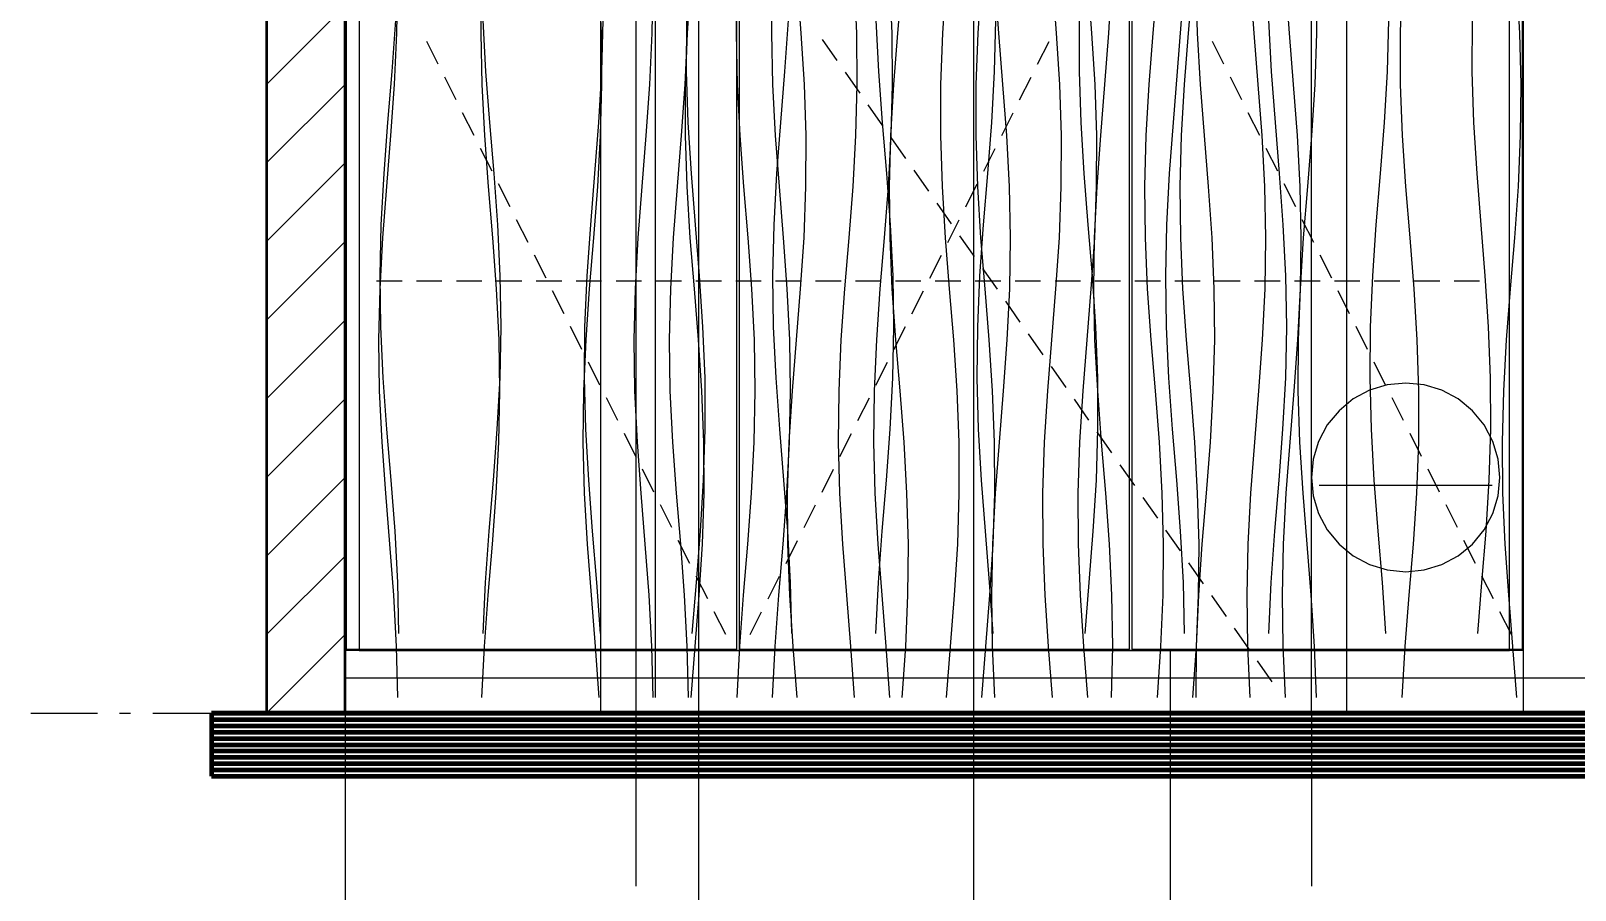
# Model space of a CAD drawing. Header units: millimetres. Extents: x -39780 to 216580, y 220 to 11660.
# Drawn here: x 82300 to 84266, y 1625 to 2718 of the extents above; entities that cross this region are included whole.
import ezdxf

# ---------------------------------------------------------------- set-up
doc = ezdxf.new("R2010")
doc.units = ezdxf.units.MM
for name, color, linetype, lineweight in [('AXIS', 8, 'CONTINUOUS', 9), ('BAND', 7, 'CONTINUOUS', 60), ('DETAIL', 7, 'CONTINUOUS', 18), ('DIM', 7, 'CONTINUOUS', 13), ('HATCH', 8, 'CONTINUOUS', 9), ('OPEN', 8, 'CONTINUOUS', 9), ('SYMBOL', 7, 'CONTINUOUS', 18), ('TAG', 7, 'CONTINUOUS', 13), ('WALL', 7, 'CONTINUOUS', 35), ('WOOD', 7, 'CONTINUOUS', 18)]:
    doc.layers.add(name, color=color, linetype=linetype, lineweight=lineweight)

msp = doc.modelspace()

# ---------------------------------------------------------------- linework, layer by layer
at = {"layer": 'AXIS'}
for p, q in [((82300, 1850), (82384.7, 1850)), ((82412.9, 1850), (82427, 1850)), ((82455.2, 1850), (82539.9, 1850)), ((82568.1, 1850), (82582.2, 1850)), ((82610.4, 1850), (82695.1, 1850)), ((82723.3, 1850), (82737.4, 1850)), ((82765.7, 1850), (82850.3, 1850)), ((82878.6, 1850), (82892.7, 1850)), ((82920.9, 1850), (83005.6, 1850)), ((83033.8, 1850), (83047.9, 1850)), ((83076.1, 1850), (83160.8, 1850)), ((83189, 1850), (83203.1, 1850)), ((83231.3, 1850), (83316, 1850)), ((83344.2, 1850), (83358.3, 1850)), ((83386.6, 1850), (83471.2, 1850)), ((83499.4, 1850), (83513.6, 1850)), ((83541.8, 1850), (83626.4, 1850)), ((83654.7, 1850), (83668.8, 1850)), ((83697, 1850), (83781.7, 1850)), ((83809.9, 1850), (83824, 1850)), ((83852.2, 1850), (83936.9, 1850)), ((83965.1, 1850), (83979.2, 1850)), ((84007.4, 1850), (84092.1, 1850)), ((84120.3, 1850), (84134.4, 1850)), ((84162.7, 1850), (84247.3, 1850))]:
    msp.add_line(p, q, dxfattribs=at)
at = {"layer": 'BAND'}
for p, q in [((82530, 1850), (85880, 1850)), ((85880, 1850), (82530, 1850)), ((82530, 1850), (82530, 1770)), ((82530, 1842), (85880, 1842)), ((82530, 1834), (85880, 1834)), ((82530, 1826), (85880, 1826)), ((82530, 1818), (85880, 1818)), ((82530, 1810), (85880, 1810)), ((82530, 1802), (85880, 1802)), ((82530, 1794), (85880, 1794)), ((82530, 1786), (85880, 1786)), ((82530, 1778), (85880, 1778)), ((82530, 1770), (85880, 1770)), ((82530, 1770), (85880, 1770))]:
    msp.add_line(p, q, dxfattribs=at)
at = {"layer": 'DETAIL'}
for p, q in [((82718, 4232), (82718, 1930)), ((84182, 1930), (84182, 4232)), ((83095, 1870), (83095, 4080)), ((84200, 1930), (82700, 1930)), ((82700, 1930), (82700, 1850)), ((82718, 1930), (84182, 1930)), ((84200, 1850), (84200, 1930)), ((82700, 1895), (85710, 1895)), ((82700, 1850), (84200, 1850))]:
    msp.add_line(p, q, dxfattribs=at)
at = {"layer": 'DIM'}
for p, q in [((82700, 1850), (82700, 1250)), ((83070, 1850), (83070, 1630)), ((83930, 1850), (83930, 1630))]:
    msp.add_line(p, q, dxfattribs=at)
at = {"layer": 'HATCH'}
for p, q in [((82766, 2715), (82767, 2780)), ((82873, 2715), (82874, 2780)), ((83026.3, 2715), (83023.4, 2780)), ((83091, 2715), (83092, 2780)), ((83135.9, 2715), (83140.2, 2780)), ((83136, 2715), (83137, 2780)), ((83198, 2715), (83199, 2780)), ((83243, 2715), (83244, 2780)), ((83280.6, 2715), (83275.4, 2780)), ((83351.3, 2715), (83348.4, 2780)), ((83396.3, 2715), (83393.4, 2780)), ((83403.6, 2715), (83408.9, 2780)), ((83460.9, 2715), (83465.2, 2780)), ((83505.9, 2715), (83510.2, 2780)), ((83531.9, 2715), (83527.2, 2780)), ((83605.6, 2715), (83600.4, 2780)), ((83650.6, 2715), (83645.4, 2780)), ((83672.1, 2715), (83675.6, 2780)), ((83728.6, 2715), (83733.9, 2780)), ((83773.6, 2715), (83778.9, 2780)), ((83784.9, 2715), (83783.1, 2780)), ((83856.9, 2715), (83852.2, 2780)), ((83901.9, 2715), (83897.2, 2780)), ((83936.8, 2715), (83936.6, 2780)), ((84043.2, 2715), (84045.3, 2780)), ((84195.2, 2715), (84191.5, 2780)), ((82600, 2650), (82700, 2750)), ((82759.7, 2666.5), (82764.4, 2731.5)), ((82762.9, 2650), (82766, 2715)), ((82874.3, 2650), (82873, 2715)), ((82879.3, 2666.5), (82875.8, 2731.5)), ((83026.9, 2650), (83026.3, 2715)), ((83026.7, 2666.5), (83028.4, 2731.5)), ((83087.9, 2650), (83091, 2715)), ((83132.9, 2650), (83136, 2715)), ((83133.4, 2650), (83135.9, 2715)), ((83134.7, 2666.5), (83134.9, 2731.5)), ((83199.3, 2650), (83198, 2715)), ((83244.3, 2650), (83243, 2715)), ((83259.7, 2666.5), (83264.4, 2731.5)), ((83284.6, 2650), (83280.6, 2715)), ((83351.9, 2650), (83351.3, 2715)), ((83379.3, 2666.5), (83375.8, 2731.5)), ((83396.9, 2650), (83396.3, 2715)), ((83398.6, 2650), (83403.6, 2715)), ((83458.4, 2650), (83460.9, 2715)), ((83503.4, 2650), (83505.9, 2715)), ((83526.7, 2666.5), (83528.4, 2731.5)), ((83537.3, 2650), (83531.9, 2715)), ((83609.6, 2650), (83605.6, 2715)), ((83634.7, 2666.5), (83634.9, 2731.5)), ((83654.6, 2650), (83650.6, 2715)), ((83667.2, 2650), (83672.1, 2715)), ((83723.6, 2650), (83728.6, 2715)), ((83759.7, 2666.5), (83764.4, 2731.5)), ((83768.6, 2650), (83773.6, 2715)), ((83788.7, 2650), (83784.9, 2715)), ((83862.3, 2650), (83856.9, 2715)), ((83879.3, 2666.5), (83875.8, 2731.5)), ((83907.3, 2650), (83901.9, 2715)), ((83934.6, 2650), (83936.8, 2715)), ((84026.7, 2666.5), (84028.4, 2731.5)), ((84043.4, 2650), (84043.2, 2715)), ((84134.7, 2666.5), (84134.9, 2731.5)), ((84196.9, 2650), (84195.2, 2715)), ((82754.4, 2601.5), (82759.7, 2666.5)), ((82884.2, 2601.5), (82879.3, 2666.5)), ((83023, 2601.5), (83026.7, 2666.5)), ((83136.8, 2601.5), (83134.7, 2666.5)), ((83254.4, 2601.5), (83259.7, 2666.5)), ((83384.2, 2601.5), (83379.3, 2666.5)), ((83523, 2601.5), (83526.7, 2666.5)), ((83636.8, 2601.5), (83634.7, 2666.5)), ((83754.4, 2601.5), (83759.7, 2666.5)), ((83884.2, 2601.5), (83879.3, 2666.5)), ((84023, 2601.5), (84026.7, 2666.5)), ((84136.8, 2601.5), (84134.7, 2666.5)), ((82600, 2550), (82700, 2650)), ((82758.2, 2585), (82762.9, 2650)), ((82877.8, 2585), (82874.3, 2650)), ((83025.2, 2585), (83026.9, 2650)), ((83083.2, 2585), (83087.9, 2650)), ((83128.2, 2585), (83132.9, 2650)), ((83133.2, 2585), (83133.4, 2650)), ((83202.8, 2585), (83199.3, 2650)), ((83247.8, 2585), (83244.3, 2650)), ((83286.8, 2585), (83284.6, 2650)), ((83350.2, 2585), (83351.9, 2650)), ((83394.8, 2585), (83398.6, 2650)), ((83395.2, 2585), (83396.9, 2650)), ((83458.2, 2585), (83458.4, 2650)), ((83503.2, 2585), (83503.4, 2650)), ((83542.1, 2585), (83537.3, 2650)), ((83611.8, 2585), (83609.6, 2650)), ((83656.8, 2585), (83654.6, 2650)), ((83661.8, 2585), (83667.2, 2650)), ((83719.8, 2585), (83723.6, 2650)), ((83764.8, 2585), (83768.6, 2650)), ((83793.7, 2585), (83788.7, 2650)), ((83867.1, 2585), (83862.3, 2650)), ((83912.1, 2585), (83907.3, 2650)), ((83930.5, 2585), (83934.6, 2650)), ((84046, 2585), (84043.4, 2650)), ((84196.3, 2585), (84196.9, 2650)), ((82749.5, 2536.5), (82754.4, 2601.5)), ((82889.5, 2536.5), (82884.2, 2601.5)), ((83017.9, 2536.5), (83023, 2601.5)), ((83140.8, 2536.5), (83136.8, 2601.5)), ((83249.5, 2536.5), (83254.4, 2601.5)), ((83389.5, 2536.5), (83384.2, 2601.5)), ((83517.9, 2536.5), (83523, 2601.5)), ((83640.8, 2536.5), (83636.8, 2601.5)), ((83749.5, 2536.5), (83754.4, 2601.5)), ((83889.5, 2536.5), (83884.2, 2601.5)), ((84017.9, 2536.5), (84023, 2601.5)), ((84140.8, 2536.5), (84136.8, 2601.5)), ((82752.9, 2520), (82758.2, 2585)), ((82882.7, 2520), (82877.8, 2585)), ((83021.5, 2520), (83025.2, 2585)), ((83077.9, 2520), (83083.2, 2585)), ((83122.9, 2520), (83128.2, 2585)), ((83135.3, 2520), (83133.2, 2585)), ((83207.7, 2520), (83202.8, 2585)), ((83252.7, 2520), (83247.8, 2585)), ((83286.6, 2520), (83286.8, 2585)), ((83346.5, 2520), (83350.2, 2585)), ((83391.5, 2520), (83395.2, 2585)), ((83393.1, 2520), (83394.8, 2585)), ((83460.3, 2520), (83458.2, 2585)), ((83505.3, 2520), (83503.2, 2585)), ((83545.6, 2520), (83542.1, 2585)), ((83611.6, 2520), (83611.8, 2585)), ((83656.6, 2520), (83656.8, 2585)), ((83657.1, 2520), (83661.8, 2585)), ((83718.1, 2520), (83719.8, 2585)), ((83763.1, 2520), (83764.8, 2585)), ((83799, 2520), (83793.7, 2585)), ((83870.6, 2520), (83867.1, 2585)), ((83915.6, 2520), (83912.1, 2585)), ((83925.4, 2520), (83930.5, 2585)), ((84050.3, 2520), (84046, 2585)), ((84193.4, 2520), (84196.3, 2585)), ((82600, 2450), (82700, 2550)), ((82746, 2471.5), (82749.5, 2536.5)), ((82894.2, 2471.5), (82889.5, 2536.5)), ((83012.6, 2471.5), (83017.9, 2536.5)), ((83146, 2471.5), (83140.8, 2536.5)), ((83246, 2471.5), (83249.5, 2536.5)), ((83394.2, 2471.5), (83389.5, 2536.5)), ((83512.6, 2471.5), (83517.9, 2536.5)), ((83646, 2471.5), (83640.8, 2536.5)), ((83746, 2471.5), (83749.5, 2536.5)), ((83894.2, 2471.5), (83889.5, 2536.5)), ((84012.6, 2471.5), (84017.9, 2536.5)), ((84146, 2471.5), (84140.8, 2536.5)), ((82748, 2455), (82752.9, 2520)), ((82888, 2455), (82882.7, 2520)), ((83016.4, 2455), (83021.5, 2520)), ((83073, 2455), (83077.9, 2520)), ((83118, 2455), (83122.9, 2520)), ((83139.3, 2455), (83135.3, 2520)), ((83213, 2455), (83207.7, 2520)), ((83258, 2455), (83252.7, 2520)), ((83284.1, 2455), (83286.6, 2520)), ((83341.4, 2455), (83346.5, 2520)), ((83386.4, 2455), (83391.5, 2520)), ((83393.7, 2455), (83393.1, 2520)), ((83464.3, 2455), (83460.3, 2520)), ((83509.3, 2455), (83505.3, 2520)), ((83547, 2455), (83545.6, 2520)), ((83609.1, 2455), (83611.6, 2520)), ((83654, 2455), (83657.1, 2520)), ((83654.1, 2455), (83656.6, 2520)), ((83718.7, 2455), (83718.1, 2520)), ((83763.7, 2455), (83763.1, 2520)), ((83803.5, 2455), (83799, 2520)), ((83872, 2455), (83870.6, 2520)), ((83917, 2455), (83915.6, 2520)), ((83920.1, 2455), (83925.4, 2520)), ((84055.6, 2455), (84050.3, 2520)), ((84188.8, 2455), (84193.4, 2520)), ((82744.5, 2406.5), (82746, 2471.5)), ((82897.4, 2406.5), (82894.2, 2471.5)), ((83008.1, 2406.5), (83012.6, 2471.5)), ((83151.2, 2406.5), (83146, 2471.5)), ((83244.5, 2406.5), (83246, 2471.5)), ((83397.4, 2406.5), (83394.2, 2471.5)), ((83508.1, 2406.5), (83512.6, 2471.5)), ((83651.2, 2406.5), (83646, 2471.5)), ((83744.5, 2406.5), (83746, 2471.5)), ((83897.4, 2406.5), (83894.2, 2471.5)), ((84008.1, 2406.5), (84012.6, 2471.5)), ((84151.2, 2406.5), (84146, 2471.5)), ((82600, 2350), (82700, 2450)), ((82744.5, 2390), (82748, 2455)), ((82892.7, 2390), (82888, 2455)), ((83011.1, 2390), (83016.4, 2455)), ((83069.5, 2390), (83073, 2455)), ((83114.5, 2390), (83118, 2455)), ((83144.5, 2390), (83139.3, 2455)), ((83217.7, 2390), (83213, 2455)), ((83262.7, 2390), (83258, 2455)), ((83279.8, 2390), (83284.1, 2455)), ((83336.1, 2390), (83341.4, 2455)), ((83381.1, 2390), (83386.4, 2455)), ((83396.5, 2390), (83393.7, 2455)), ((83469.5, 2390), (83464.3, 2455)), ((83514.5, 2390), (83509.3, 2455)), ((83546, 2390), (83547, 2455)), ((83604.8, 2390), (83609.1, 2455)), ((83649.8, 2390), (83654.1, 2455)), ((83653, 2390), (83654, 2455)), ((83721.5, 2390), (83718.7, 2455)), ((83766.5, 2390), (83763.7, 2455)), ((83806.3, 2390), (83803.5, 2455)), ((83871, 2390), (83872, 2455)), ((83915.9, 2390), (83920.1, 2455)), ((83916, 2390), (83917, 2455)), ((84060.7, 2390), (84055.6, 2455)), ((84183.5, 2390), (84188.8, 2455)), ((82745.4, 2341.5), (82744.5, 2406.5)), ((82898.5, 2341.5), (82897.4, 2406.5)), ((83005.2, 2341.5), (83008.1, 2406.5)), ((83155.5, 2341.5), (83151.2, 2406.5)), ((83245.4, 2341.5), (83244.5, 2406.5)), ((83398.5, 2341.5), (83397.4, 2406.5)), ((83505.2, 2341.5), (83508.1, 2406.5)), ((83655.5, 2341.5), (83651.2, 2406.5)), ((83745.4, 2341.5), (83744.5, 2406.5)), ((83898.5, 2341.5), (83897.4, 2406.5)), ((84005.2, 2341.5), (84008.1, 2406.5)), ((84155.5, 2341.5), (84151.2, 2406.5)), ((82743, 2325), (82744.5, 2390)), ((82895.9, 2325), (82892.7, 2390)), ((83006.6, 2325), (83011.1, 2390)), ((83068, 2325), (83069.5, 2390)), ((83113, 2325), (83114.5, 2390)), ((83149.7, 2325), (83144.5, 2390)), ((83220.9, 2325), (83217.7, 2390)), ((83265.9, 2325), (83262.7, 2390)), ((83274.6, 2325), (83279.8, 2390)), ((83331.6, 2325), (83336.1, 2390)), ((83376.6, 2325), (83381.1, 2390)), ((83401, 2325), (83396.5, 2390)), ((83474.7, 2325), (83469.5, 2390)), ((83519.7, 2325), (83514.5, 2390)), ((83542.8, 2325), (83546, 2390)), ((83599.6, 2325), (83604.8, 2390)), ((83644.6, 2325), (83649.8, 2390)), ((83654.4, 2325), (83653, 2390)), ((83726, 2325), (83721.5, 2390)), ((83771, 2325), (83766.5, 2390)), ((83806.9, 2325), (83806.3, 2390)), ((83867.8, 2325), (83871, 2390)), ((83912.8, 2325), (83916, 2390)), ((83913.4, 2325), (83915.9, 2390)), ((84064.7, 2325), (84060.7, 2390)), ((84178.5, 2325), (84183.5, 2390)), ((82600, 2250), (82700, 2350)), ((82748.5, 2276.5), (82745.4, 2341.5)), ((82897.2, 2276.5), (82898.5, 2341.5)), ((83004.6, 2276.5), (83005.2, 2341.5)), ((83158.1, 2276.5), (83155.5, 2341.5)), ((83248.5, 2276.5), (83245.4, 2341.5)), ((83397.2, 2276.5), (83398.5, 2341.5)), ((83504.6, 2276.5), (83505.2, 2341.5)), ((83658.1, 2276.5), (83655.5, 2341.5)), ((83748.5, 2276.5), (83745.4, 2341.5)), ((83897.2, 2276.5), (83898.5, 2341.5)), ((84004.6, 2276.5), (84005.2, 2341.5)), ((84158.1, 2276.5), (84155.5, 2341.5)), ((82743.9, 2260), (82743, 2325)), ((82897, 2260), (82895.9, 2325)), ((83003.7, 2260), (83006.6, 2325)), ((83068.9, 2260), (83068, 2325)), ((83113.9, 2260), (83113, 2325)), ((83154, 2260), (83149.7, 2325)), ((83222, 2260), (83220.9, 2325)), ((83267, 2260), (83265.9, 2325)), ((83269.4, 2260), (83274.6, 2325)), ((83328.7, 2260), (83331.6, 2325)), ((83373.7, 2260), (83376.6, 2325)), ((83406.3, 2260), (83401, 2325)), ((83479, 2260), (83474.7, 2325)), ((83524, 2260), (83519.7, 2325)), ((83538.1, 2260), (83542.8, 2325)), ((83594.4, 2260), (83599.6, 2325)), ((83639.4, 2260), (83644.6, 2325)), ((83657.9, 2260), (83654.4, 2325)), ((83731.3, 2260), (83726, 2325)), ((83776.3, 2260), (83771, 2325)), ((83805.1, 2260), (83806.9, 2325)), ((83863.1, 2260), (83867.8, 2325)), ((83908.1, 2260), (83912.8, 2325)), ((83913.2, 2260), (83913.4, 2325)), ((84066.8, 2260), (84064.7, 2325)), ((84174.8, 2260), (84178.5, 2325)), ((82753.2, 2211.5), (82748.5, 2276.5)), ((82893.7, 2211.5), (82897.2, 2276.5)), ((83006.3, 2211.5), (83004.6, 2276.5)), ((83158.3, 2211.5), (83158.1, 2276.5)), ((83253.2, 2211.5), (83248.5, 2276.5)), ((83393.7, 2211.5), (83397.2, 2276.5)), ((83506.3, 2211.5), (83504.6, 2276.5)), ((83658.3, 2211.5), (83658.1, 2276.5)), ((83753.2, 2211.5), (83748.5, 2276.5)), ((83893.7, 2211.5), (83897.2, 2276.5)), ((84006.3, 2211.5), (84004.6, 2276.5)), ((84158.3, 2211.5), (84158.1, 2276.5)), ((82600, 2150), (82700, 2250)), ((82747, 2195), (82743.9, 2260)), ((82895.7, 2195), (82897, 2260)), ((83003.1, 2195), (83003.7, 2260)), ((83072, 2195), (83068.9, 2260)), ((83117, 2195), (83113.9, 2260)), ((83156.6, 2195), (83154, 2260)), ((83220.7, 2195), (83222, 2260)), ((83265.4, 2195), (83269.4, 2260)), ((83265.7, 2195), (83267, 2260)), ((83328.1, 2195), (83328.7, 2260)), ((83373.1, 2195), (83373.7, 2260)), ((83411.4, 2195), (83406.3, 2260)), ((83481.6, 2195), (83479, 2260)), ((83526.6, 2195), (83524, 2260)), ((83532.8, 2195), (83538.1, 2260)), ((83590.4, 2195), (83594.4, 2260)), ((83635.4, 2195), (83639.4, 2260)), ((83662.8, 2195), (83657.9, 2260)), ((83736.4, 2195), (83731.3, 2260)), ((83781.4, 2195), (83776.3, 2260)), ((83801.4, 2195), (83805.1, 2260)), ((83857.8, 2195), (83863.1, 2260)), ((83902.8, 2195), (83908.1, 2260)), ((83915.4, 2195), (83913.2, 2260)), ((84066.6, 2195), (84066.8, 2260)), ((84173.1, 2195), (84174.8, 2260)), ((82758.6, 2146.5), (82753.2, 2211.5)), ((82888.9, 2146.5), (82893.7, 2211.5)), ((83010, 2146.5), (83006.3, 2211.5)), ((83156.2, 2146.5), (83158.3, 2211.5)), ((83258.6, 2146.5), (83253.2, 2211.5)), ((83388.9, 2146.5), (83393.7, 2211.5)), ((83510, 2146.5), (83506.3, 2211.5)), ((83656.2, 2146.5), (83658.3, 2211.5)), ((83758.6, 2146.5), (83753.2, 2211.5)), ((83888.9, 2146.5), (83893.7, 2211.5)), ((84010, 2146.5), (84006.3, 2211.5)), ((84156.2, 2146.5), (84158.3, 2211.5)), ((82751.7, 2130), (82747, 2195)), ((82892.2, 2130), (82895.7, 2195)), ((83004.8, 2130), (83003.1, 2195)), ((83076.7, 2130), (83072, 2195)), ((83121.7, 2130), (83117, 2195)), ((83156.8, 2130), (83156.6, 2195)), ((83217.2, 2130), (83220.7, 2195)), ((83262.2, 2130), (83265.7, 2195)), ((83263.2, 2130), (83265.4, 2195)), ((83329.8, 2130), (83328.1, 2195)), ((83374.8, 2130), (83373.1, 2195)), ((83415.1, 2130), (83411.4, 2195)), ((83481.8, 2130), (83481.6, 2195)), ((83526.8, 2130), (83526.6, 2195)), ((83527.9, 2130), (83532.8, 2195)), ((83588.2, 2130), (83590.4, 2195)), ((83633.2, 2130), (83635.4, 2195)), ((83668.1, 2130), (83662.8, 2195)), ((83740.1, 2130), (83736.4, 2195)), ((83785.1, 2130), (83781.4, 2195)), ((83796.3, 2130), (83801.4, 2195)), ((83852.9, 2130), (83857.8, 2195)), ((83897.9, 2130), (83902.8, 2195)), ((83919.4, 2130), (83915.4, 2195)), ((84064, 2130), (84066.6, 2195)), ((84173.7, 2130), (84173.1, 2195)), ((82600, 2050), (82700, 2150)), ((82763.5, 2081.5), (82758.6, 2146.5)), ((82883.5, 2081.5), (82888.9, 2146.5)), ((83015, 2081.5), (83010, 2146.5)), ((83152.2, 2081.5), (83156.2, 2146.5)), ((83263.5, 2081.5), (83258.6, 2146.5)), ((83383.5, 2081.5), (83388.9, 2146.5)), ((83515, 2081.5), (83510, 2146.5)), ((83652.2, 2081.5), (83656.2, 2146.5)), ((83763.5, 2081.5), (83758.6, 2146.5)), ((83883.5, 2081.5), (83888.9, 2146.5)), ((84015, 2081.5), (84010, 2146.5)), ((84152.2, 2081.5), (84156.2, 2146.5)), ((82757.1, 2065), (82751.7, 2130)), ((82887.4, 2065), (82892.2, 2130)), ((83008.5, 2065), (83004.8, 2130)), ((83082.1, 2065), (83076.7, 2130)), ((83127.1, 2065), (83121.7, 2130)), ((83154.7, 2065), (83156.8, 2130)), ((83212.4, 2065), (83217.2, 2130)), ((83257.4, 2065), (83262.2, 2130)), ((83263.4, 2065), (83263.2, 2130)), ((83333.5, 2065), (83329.8, 2130)), ((83378.5, 2065), (83374.8, 2130)), ((83416.9, 2065), (83415.1, 2130)), ((83479.7, 2065), (83481.8, 2130)), ((83524.4, 2065), (83527.9, 2130)), ((83524.7, 2065), (83526.8, 2130)), ((83588.4, 2065), (83588.2, 2130)), ((83633.4, 2065), (83633.2, 2130)), ((83672.8, 2065), (83668.1, 2130)), ((83741.9, 2065), (83740.1, 2130)), ((83786.9, 2065), (83785.1, 2130)), ((83791, 2065), (83796.3, 2130)), ((83849.4, 2065), (83852.9, 2130)), ((83894.4, 2065), (83897.9, 2130)), ((83924.6, 2065), (83919.4, 2130)), ((84059.7, 2065), (84064, 2130)), ((84176.6, 2065), (84173.7, 2130)), ((82762, 2000), (82757.1, 2065)), ((82767, 2016.5), (82763.5, 2081.5)), ((82878.8, 2016.5), (82883.5, 2081.5)), ((82882, 2000), (82887.4, 2065)), ((83013.5, 2000), (83008.5, 2065)), ((83020.3, 2016.5), (83015, 2081.5)), ((83087, 2000), (83082.1, 2065)), ((83132, 2000), (83127.1, 2065)), ((83147.1, 2016.5), (83152.2, 2081.5)), ((83150.7, 2000), (83154.7, 2065)), ((83207, 2000), (83212.4, 2065)), ((83252, 2000), (83257.4, 2065)), ((83265.9, 2000), (83263.4, 2065)), ((83267, 2016.5), (83263.5, 2081.5)), ((83338.5, 2000), (83333.5, 2065)), ((83383.5, 2000), (83378.5, 2065)), ((83378.8, 2016.5), (83383.5, 2081.5)), ((83416.3, 2000), (83416.9, 2065)), ((83475.7, 2000), (83479.7, 2065)), ((83520.3, 2016.5), (83515, 2081.5)), ((83520.7, 2000), (83524.7, 2065)), ((83523, 2000), (83524.4, 2065)), ((83590.9, 2000), (83588.4, 2065)), ((83635.9, 2000), (83633.4, 2065)), ((83647.1, 2016.5), (83652.2, 2081.5)), ((83676, 2000), (83672.8, 2065)), ((83741.3, 2000), (83741.9, 2065)), ((83767, 2016.5), (83763.5, 2081.5)), ((83786.3, 2000), (83786.9, 2065)), ((83786.5, 2000), (83791, 2065)), ((83848, 2000), (83849.4, 2065)), ((83878.8, 2016.5), (83883.5, 2081.5)), ((83893, 2000), (83894.4, 2065)), ((83929.8, 2000), (83924.6, 2065)), ((84020.3, 2016.5), (84015, 2081.5)), ((84054.5, 2000), (84059.7, 2065)), ((84147.1, 2016.5), (84152.2, 2081.5)), ((84181.1, 2000), (84176.6, 2065)), ((82600, 1950), (82700, 2050)), ((82768.5, 1951.5), (82767, 2016.5)), ((82875.6, 1951.5), (82878.8, 2016.5)), ((83024.9, 1951.5), (83020.3, 2016.5)), ((83141.8, 1951.5), (83147.1, 2016.5)), ((83268.5, 1951.5), (83267, 2016.5)), ((83375.6, 1951.5), (83378.8, 2016.5)), ((83524.9, 1951.5), (83520.3, 2016.5)), ((83641.8, 1951.5), (83647.1, 2016.5)), ((83768.5, 1951.5), (83767, 2016.5)), ((83875.6, 1951.5), (83878.8, 2016.5)), ((84024.9, 1951.5), (84020.3, 2016.5)), ((84141.8, 1951.5), (84147.1, 2016.5)), ((82765.5, 1935), (82762, 2000)), ((82877.3, 1935), (82882, 2000)), ((83018.8, 1935), (83013.5, 2000)), ((83090.5, 1935), (83087, 2000)), ((83135.5, 1935), (83132, 2000)), ((83145.6, 1935), (83150.7, 2000)), ((83202.3, 1935), (83207, 2000)), ((83247.3, 1935), (83252, 2000)), ((83270.1, 1935), (83265.9, 2000)), ((83343.8, 1935), (83338.5, 2000)), ((83388.8, 1935), (83383.5, 2000)), ((83413.5, 1935), (83416.3, 2000)), ((83470.6, 1935), (83475.7, 2000)), ((83515.6, 1935), (83520.7, 2000)), ((83524, 1935), (83523, 2000)), ((83595.1, 1935), (83590.9, 2000)), ((83640.1, 1935), (83635.9, 2000)), ((83677, 1935), (83676, 2000)), ((83738.5, 1935), (83741.3, 2000)), ((83783.5, 1935), (83786.3, 2000)), ((83783.7, 1935), (83786.5, 2000)), ((83849, 1935), (83848, 2000)), ((83894, 1935), (83893, 2000)), ((83934.1, 1935), (83929.8, 2000)), ((84049.3, 1935), (84054.5, 2000)), ((84186.4, 1935), (84181.1, 2000)), ((82600, 1850), (82700, 1950)), ((82767, 1870), (82765.5, 1935)), ((82874.1, 1870), (82877.3, 1935)), ((83023.4, 1870), (83018.8, 1935)), ((83092, 1870), (83090.5, 1935)), ((83137, 1870), (83135.5, 1935)), ((83140.3, 1870), (83145.6, 1935)), ((83199.1, 1870), (83202.3, 1935)), ((83244.1, 1870), (83247.3, 1935)), ((83275.4, 1870), (83270.1, 1935)), ((83348.4, 1870), (83343.8, 1935)), ((83393.4, 1870), (83388.8, 1935)), ((83409, 1870), (83413.5, 1935)), ((83465.3, 1870), (83470.6, 1935)), ((83510.3, 1870), (83515.6, 1935)), ((83527.1, 1870), (83524, 1935)), ((83600.4, 1870), (83595.1, 1935)), ((83645.4, 1870), (83640.1, 1935)), ((83675.6, 1870), (83677, 1935)), ((83734, 1870), (83738.5, 1935)), ((83779, 1870), (83783.5, 1935)), ((83783.1, 1870), (83783.7, 1935)), ((83852.1, 1870), (83849, 1935)), ((83897.1, 1870), (83894, 1935)), ((83936.6, 1870), (83934.1, 1935)), ((84045.3, 1870), (84049.3, 1935)), ((84191.5, 1870), (84186.4, 1935))]:
    msp.add_line(p, q, dxfattribs=at)
at = {"layer": 'OPEN'}
for p, q in [((82818.5, 2675.7), (82803.9, 2704.7)), ((83326.2, 2680.6), (83307.6, 2707.1)), ((83581.5, 2675.7), (83596.1, 2704.7)), ((83818.5, 2675.7), (83803.9, 2704.7)), ((82841.4, 2630.4), (82826.8, 2659.4)), ((83355.4, 2638.9), (83336.8, 2665.5)), ((83558.6, 2630.4), (83573.2, 2659.4)), ((83841.4, 2630.4), (83826.8, 2659.4)), ((83384.5, 2597.3), (83365.9, 2623.9)), ((82864.3, 2585), (82849.6, 2614)), ((83535.7, 2585), (83550.4, 2614)), ((83864.3, 2585), (83849.6, 2614)), ((83413.7, 2555.7), (83395.1, 2582.3)), ((82887.1, 2539.7), (82872.5, 2568.6)), ((83512.9, 2539.7), (83527.5, 2568.6)), ((83887.1, 2539.7), (83872.5, 2568.6)), ((83442.8, 2514.1), (83424.2, 2540.7)), ((82910, 2494.3), (82895.4, 2523.3)), ((83490, 2494.3), (83504.6, 2523.3)), ((83910, 2494.3), (83895.4, 2523.3)), ((83472, 2472.5), (83453.4, 2499.1)), ((82932.9, 2448.9), (82918.3, 2477.9)), ((83467.1, 2448.9), (83481.7, 2477.9)), ((83932.9, 2448.9), (83918.3, 2477.9)), ((83501.1, 2430.9), (83482.5, 2457.5)), ((82955.8, 2403.6), (82941.1, 2432.6)), ((83444.2, 2403.6), (83458.9, 2432.6)), ((83955.8, 2403.6), (83941.1, 2432.6)), ((82740, 2400), (82772.5, 2400)), ((82790.8, 2400), (82823.3, 2400)), ((82841.6, 2400), (82874.1, 2400)), ((82892.4, 2400), (82924.9, 2400)), ((82943.2, 2400), (82975.7, 2400)), ((82994, 2400), (83026.5, 2400)), ((83044.8, 2400), (83077.3, 2400)), ((83095.6, 2400), (83128.1, 2400)), ((83146.4, 2400), (83178.9, 2400)), ((83197.2, 2400), (83229.7, 2400)), ((83248, 2400), (83280.5, 2400)), ((83298.8, 2400), (83331.3, 2400)), ((83349.6, 2400), (83382.1, 2400)), ((83400.4, 2400), (83432.9, 2400)), ((83451.2, 2400), (83483.7, 2400)), ((83502, 2400), (83534.5, 2400)), ((83530.3, 2389.3), (83511.6, 2415.9)), ((83552.8, 2400), (83585.3, 2400)), ((83603.6, 2400), (83636.1, 2400)), ((83654.4, 2400), (83686.9, 2400)), ((83705.2, 2400), (83737.7, 2400)), ((83756, 2400), (83788.5, 2400)), ((83806.8, 2400), (83839.3, 2400)), ((83857.6, 2400), (83890.1, 2400)), ((83908.4, 2400), (83940.9, 2400)), ((83959.2, 2400), (83991.7, 2400)), ((84010, 2400), (84042.5, 2400)), ((84060.8, 2400), (84093.3, 2400)), ((84111.6, 2400), (84144.1, 2400)), ((82978.6, 2358.2), (82964, 2387.2)), ((83421.4, 2358.2), (83436, 2387.2)), ((83978.6, 2358.2), (83964, 2387.2)), ((83559.4, 2347.7), (83540.8, 2374.3)), ((83001.5, 2312.9), (82986.9, 2341.8)), ((83398.5, 2312.9), (83413.1, 2341.8)), ((84001.5, 2312.9), (83986.9, 2341.8)), ((83588.6, 2306.1), (83569.9, 2332.7)), ((83024.4, 2267.5), (83009.8, 2296.5)), ((83375.6, 2267.5), (83390.2, 2296.5)), ((83617.7, 2264.5), (83599.1, 2291.1)), ((84024.4, 2267.5), (84009.8, 2296.5)), ((83047.3, 2222.2), (83032.6, 2251.1)), ((83352.7, 2222.2), (83367.4, 2251.1)), ((83646.8, 2222.9), (83628.2, 2249.4)), ((84047.3, 2222.2), (84032.6, 2251.1)), ((83070.1, 2176.8), (83055.5, 2205.8)), ((83329.9, 2176.8), (83344.5, 2205.8)), ((83676, 2181.3), (83657.4, 2207.8)), ((84070.1, 2176.8), (84055.5, 2205.8)), ((83705.1, 2139.6), (83686.5, 2166.2)), ((83093, 2131.4), (83078.4, 2160.4)), ((83307, 2131.4), (83321.6, 2160.4)), ((84093, 2131.4), (84078.4, 2160.4)), ((83734.3, 2098), (83715.7, 2124.6)), ((83115.9, 2086.1), (83101.3, 2115.1)), ((83284.1, 2086.1), (83298.7, 2115.1)), ((84115.9, 2086.1), (84101.3, 2115.1)), ((83138.8, 2040.7), (83124.1, 2069.7)), ((83261.2, 2040.7), (83275.9, 2069.7)), ((83763.4, 2056.4), (83744.8, 2083)), ((84138.8, 2040.7), (84124.1, 2069.7)), ((83792.6, 2014.8), (83773.9, 2041.4)), ((83161.6, 1995.4), (83147, 2024.3)), ((83238.4, 1995.4), (83253, 2024.3)), ((84161.6, 1995.4), (84147, 2024.3)), ((83821.7, 1973.2), (83803.1, 1999.8)), ((83184.5, 1950), (83169.9, 1979)), ((83215.5, 1950), (83230.1, 1979)), ((84184.5, 1950), (84169.9, 1979)), ((83850.9, 1931.6), (83832.2, 1958.2)), ((83880, 1890), (83861.4, 1916.6))]:
    msp.add_line(p, q, dxfattribs=at)
at = {"layer": 'SYMBOL'}
for p, q in [((84004.1, 2260.9), (83983.3, 2249.8)), ((84026.6, 2267.7), (84004.1, 2260.9)), ((84050, 2270), (84026.6, 2267.7)), ((84073.4, 2267.7), (84050, 2270)), ((84095.9, 2260.9), (84073.4, 2267.7)), ((84116.7, 2249.8), (84095.9, 2260.9)), ((83983.3, 2249.8), (83965.1, 2234.9)), ((84134.9, 2234.9), (84116.7, 2249.8)), ((83965.1, 2234.9), (83950.2, 2216.7)), ((84149.8, 2216.7), (84134.9, 2234.9)), ((83950.2, 2216.7), (83939.1, 2195.9)), ((84160.9, 2195.9), (84149.8, 2216.7)), ((83939.1, 2195.9), (83932.3, 2173.4)), ((84167.7, 2173.4), (84160.9, 2195.9)), ((83932.3, 2173.4), (83930, 2150)), ((84170, 2150), (84167.7, 2173.4)), ((83930, 2150), (83932.3, 2126.6)), ((84167.7, 2126.6), (84170, 2150)), ((83932.3, 2126.6), (83939.1, 2104.1)), ((83940, 2140), (84160, 2140)), ((84160.9, 2104.1), (84167.7, 2126.6)), ((83939.1, 2104.1), (83950.2, 2083.3)), ((84149.8, 2083.3), (84160.9, 2104.1)), ((83950.2, 2083.3), (83965.1, 2065.1)), ((83965.1, 2065.1), (83983.3, 2050.2)), ((84116.7, 2050.2), (84134.9, 2065.1)), ((84134.9, 2065.1), (84149.8, 2083.3)), ((83983.3, 2050.2), (84004.1, 2039.1)), ((84095.9, 2039.1), (84116.7, 2050.2)), ((84004.1, 2039.1), (84026.6, 2032.3)), ((84026.6, 2032.3), (84050, 2030)), ((84050, 2030), (84073.4, 2032.3)), ((84073.4, 2032.3), (84095.9, 2039.1))]:
    msp.add_line(p, q, dxfattribs=at)
at = {"layer": 'TAG'}
for p, q in [((83150, 3350), (83150, 980)), ((83500, 3250), (83500, 980)), ((83750, 1930), (83750, 980))]:
    msp.add_line(p, q, dxfattribs=at)
at = {"layer": 'WALL'}
for p, q in [((82600, 4550), (82600, 1850)), ((82700, 1850), (82700, 4550)), ((82600, 1850), (82700, 1850))]:
    msp.add_line(p, q, dxfattribs=at)
at = {"layer": 'WOOD'}
for p, q in [((82700, 4250), (82700, 1850)), ((84200, 1850), (84200, 4250)), ((83025, 4140), (83025, 1850)), ((83975, 1850), (83975, 4140)), ((83070, 4100), (83070, 1850)), ((83930, 1850), (83930, 4100)), ((82701.5, 3828.5), (82701.5, 1931.5)), ((83198.5, 1931.5), (83198.5, 3828.5)), ((83201.5, 3828.5), (83201.5, 1931.5)), ((83698.5, 1931.5), (83698.5, 3828.5)), ((83701.5, 3828.5), (83701.5, 1931.5)), ((84198.5, 1931.5), (84198.5, 3828.5)), ((82701.5, 1931.5), (83198.5, 1931.5)), ((83201.5, 1931.5), (83698.5, 1931.5)), ((83701.5, 1931.5), (84198.5, 1931.5)), ((82700, 1850), (84200, 1850)), ((83025, 1850), (83975, 1850)), ((83070, 1850), (83930, 1850))]:
    msp.add_line(p, q, dxfattribs=at)

doc.saveas('drawing.dxf')
